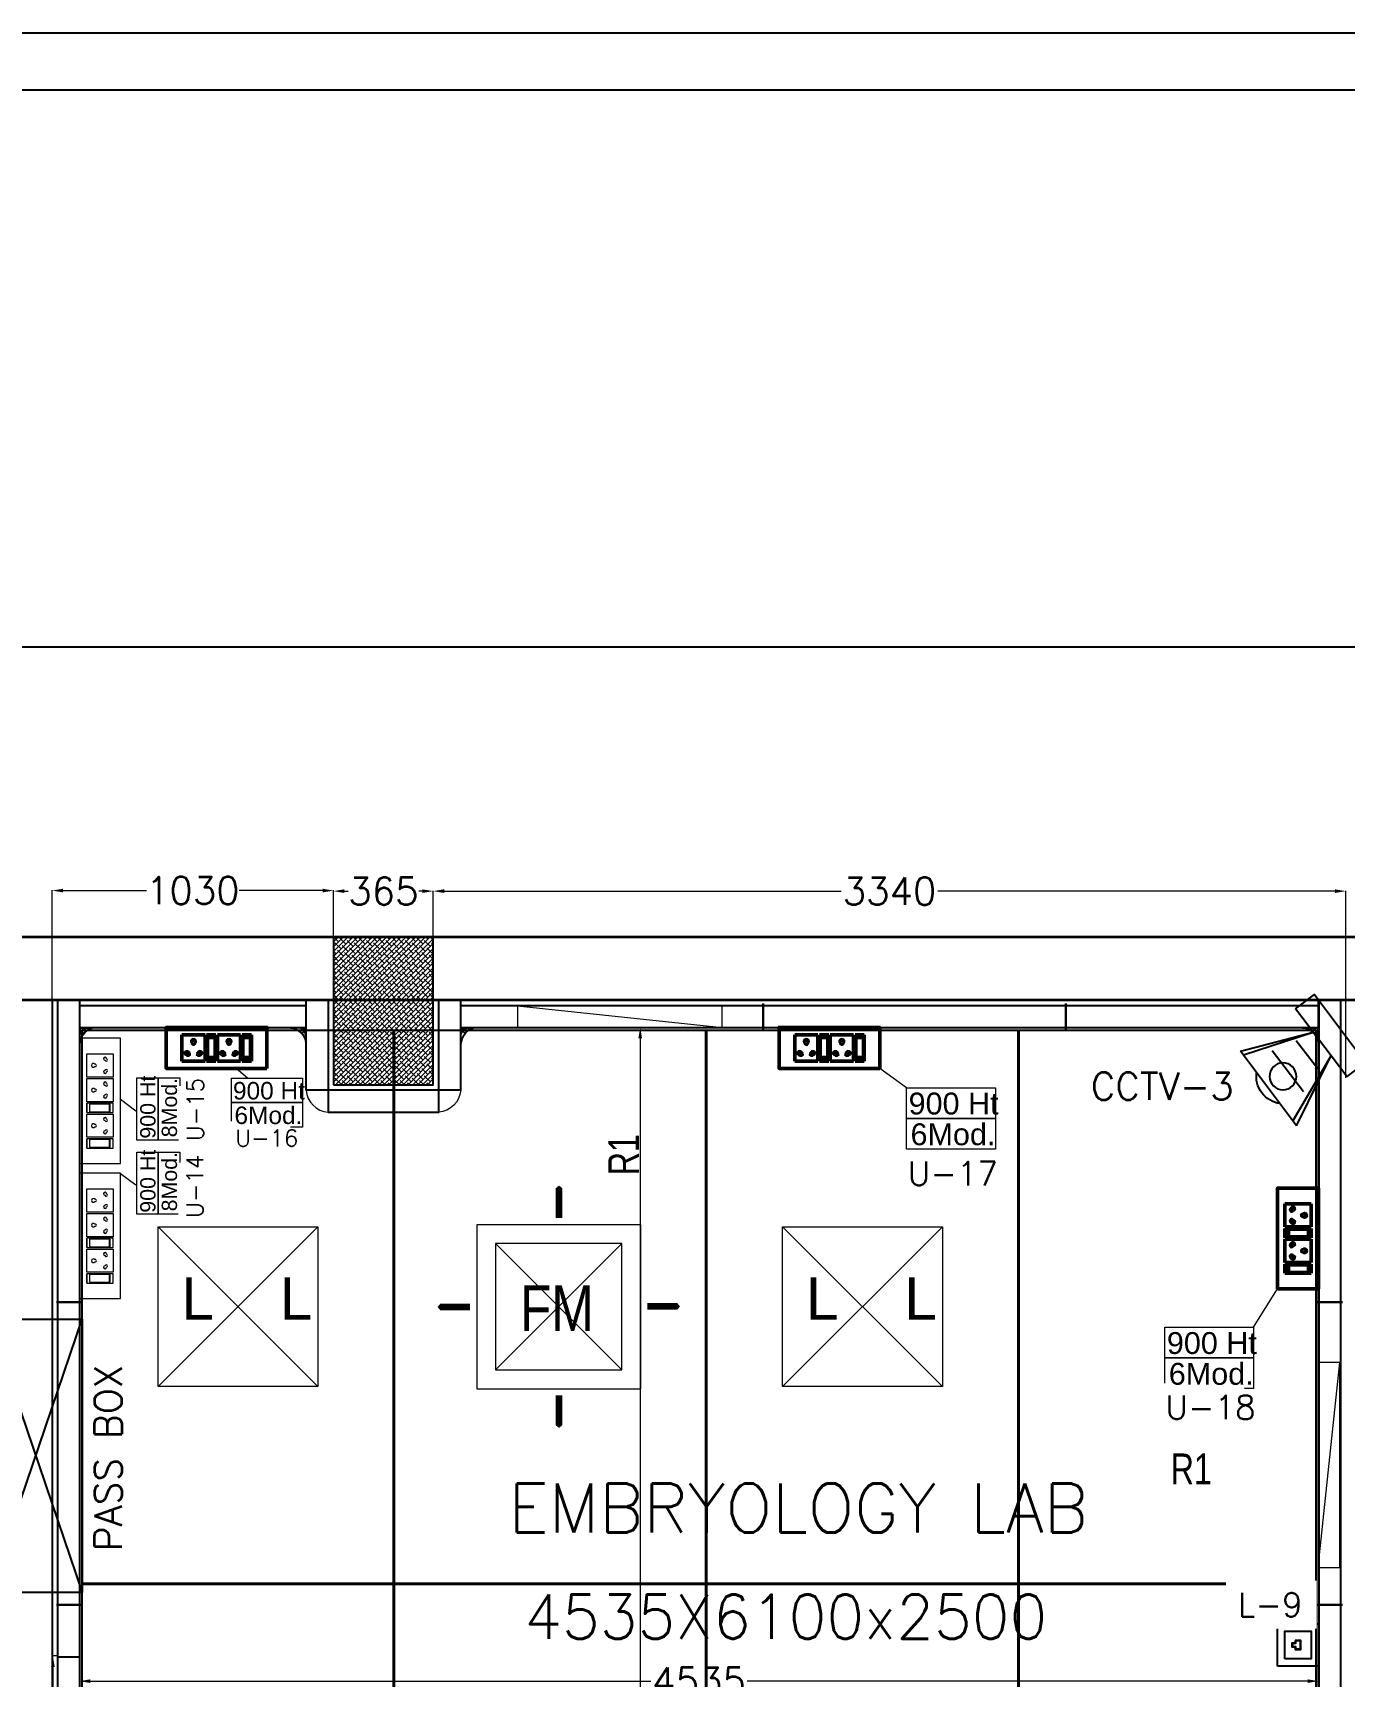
# Model space of a CAD drawing. Header units: millimetres. Extents: x 1319230 to 2124380, y -346496 to -91575.
# Drawn here: x 2114024 to 2118823, y -244060 to -238045 of the extents above; entities that cross this region are included whole.
import ezdxf
from ezdxf.enums import TextEntityAlignment as Align

# ---------------------------------------------------------------- set-up
doc = ezdxf.new("R2010")
doc.units = ezdxf.units.MM
doc.header["$LTSCALE"] = 600
doc.header["$MEASUREMENT"] = 0
doc.header["$PDMODE"] = 35
for name, pattern in [('1', [0]), ('CONTINU', [0]), ('DASHED', [0.75, 0.5, -0.25]), ('DASHED2', [0.375, 0.25, -0.125])]:
    doc.linetypes.add(name, pattern=pattern)
for name, color, linetype, lineweight in [('0 Room description', 6, 'Continuous', 5), ('0 Room Dimensions', 7, 'Continuous', 0), ('90deg Corner', 96, 'Continuous', 0), ('Ahlada 50mm Ceiling Panels', 191, 'Continuous', 0), ('Ahlada 50mm Wall Panel', 94, 'Continuous', 0), ('Ahlada Coving', 3, 'Continuous', 0), ('D.F', 251, 'Continuous', 5), ('DIM', 7, 'Continuous', 0), ('ELE. 2N0S OF 6-16 UPS SOCKETS', 191, 'Continuous', 15), ('FA-FIRE TEXT', 7, 'Continuous', 0), ('MEP_HVAC_RA_RAISERS', 3, 'Continuous', 0), ('P-Wall', 8, 'Continuous', 35), ('Partition-80WP', 7, 'Continuous', 5), ('Supply Diffusers', 3, 'Continuous', 0)]:
    doc.layers.add(name, color=color, linetype=linetype, lineweight=lineweight)
doc.layers.add('CFT_LOOPING', color=7, linetype='1', lineweight=0, true_color=0xd6d600)
doc.layers.add('ELE-42W EMERGENCY DOWN LIGHT', color=7, linetype='Continuous', lineweight=0, true_color=0x608ec6)
for name, color, linetype in [('col', 5, 'Continuous'), ('Dimensions', 7, 'Continuous'), ('ELE-8M 6-16A UPS SOCKET', 223, 'Continuous'), ('ELE-LIGHTING TEXT', 7, 'Continuous'), ('ELE.LAN POINT', 3, 'Continuous'), ('LV.CC CEMARA', 66, 'Continuous'), ('MEP_HVAC_SUPPLY_DIFFUSER', 5, 'Continuous'), ('TEXT', 6, 'Continuous'), ('wall', 1, 'Continuous')]:
    doc.layers.add(name, color=color, linetype=linetype)
doc.styles.add('ARIAL', font='arial.ttf')
doc.styles.add('ARIEL', font='sanss___.ttf', dxfattribs={"width": 0.75})
doc.styles.add('ROMAN', font='arial.ttf', dxfattribs={"width": 0.8})
doc.styles.add('ROMANS', font='romans.shx')
doc.styles.add('ROMANT', font='romant.shx')
doc.styles.add('SIMPLEX', font='SIMPLEX')
doc.styles.get("Standard").update_dxf_attribs({"font": 'stylu.ttf'})
doc.dimstyles.new('AEPL1', dxfattribs={"dimtxt": 100, "dimasz": 40, "dimexe": 1.25, "dimexo": 5, "dimtad": 0, "dimdec": 0, "dimtxsty": 'ROMANS', "dimcen": 2.5, "dimclrd": 250, "dimclre": 250, "dimclrt": 7, "dimadec": 0, "dimazin": 0, "dimtfac": 1, "dimtdec": 0, "dimtmove": 0, "dimatfit": 3, "dimfxl": 1, "dimlwd": 0, "dimlwe": 0, "dimarcsym": 0})
doc.dimstyles.get("Standard").update_dxf_attribs({"dimscale": 1.5, "dimtxt": 150, "dimasz": 150, "dimexe": 100, "dimexo": 100, "dimgap": 0.25, "dimtad": 0, "dimdec": 0, "dimzin": 0, "dimdsep": 46, "dimtxsty": 'ARIAL', "dimcen": 0.09, "dimdle": 100, "dimclrd": 7, "dimclre": 7, "dimclrt": 7, "dimadec": 0, "dimazin": 0, "dimtfac": 1, "dimtdec": 0, "dimtofl": 0, "dimtmove": 0, "dimatfit": 3, "dimfxl": 1, "dimtolj": 1, "dimtzin": 0, "dimarcsym": 0})

# ---------------------------------------------------------------- blocks, each defined once
blk = doc.blocks.new('*D153')
at = {"layer": 'D.F', "color": 5, "lineweight": -2, "transparency": 16777216}
for p, q in [((2089059.1, -241255.8), (2089059.1, -240194.2)), ((2122334.1, -241255.8), (2122334.1, -240194.2)), ((2089559.1, -240294.2), (2102017.6, -240294.2)), ((2121834.1, -240294.2), (2109375.6, -240294.2))]:
    blk.add_line(p, q, dxfattribs=at)
at = {"layer": 'D.F', "color": 5, "transparency": 16777216}
for points in [[(2089559.1, -240210.9), (2089559.1, -240377.5), (2089059.1, -240294.2)], [(2121834.1, -240377.5), (2121834.1, -240210.9), (2122334.1, -240294.2)]]:
    blk.add_solid(points, dxfattribs=at)
at = {"layer": 'Defpoints', "color": 0, "transparency": 16777216}
for p in [(2089059.1, -240294.2), (2089059.1, -241355.8), (2122334.1, -241355.8)]:
    blk.add_point(p, dxfattribs=at)
at = {"layer": 'D.F', "color": 7, "transparency": 16777216, "insert": (2105696.6, -240294.2), "char_height": 750, "attachment_point": 5, "style": 'ROMANT'}
blk.add_mtext('\\A1;{\\H0.6667x;INFERTILITY CENTER}', dxfattribs=at)
blk = doc.blocks.new('A010004 Mezz.F. Layout Plan$0$b & c')
at = {"layer": 'Ahlada Coving', "color": 3}
for p, q in [((-4.1, 40.9), (-5.7, 42.5)), ((-2.7, 7.8), (-3.7, 7.8)), ((-3.7, 7.8), (-2.7, 6)), ((4.9, 15.3), (-2.7, 7.8)), ((-2.7, 6), (5.7, 14.4)), ((8.7, 11.4), (0.3, 3)), ((0.3, 3), (2.1, 2)), ((2.1, 3), (9.7, 10.6)), ((2.1, 2), (2.1, 3)), ((36.9, 0), (35.3, 1.6))]:
    blk.add_line(p, q, dxfattribs=at)
blk.add_lwpolyline([(-5.7, 30.7), (-5.7, 5.7), (0, 0), (25, 0), (22.8, 1.5), (13.2, 1.5), (3.6, 4.5), (3.6, 1.5), (0.6, 1.5), (-4.2, 6.3), (-4.2, 9.3), (-1.2, 9.3), (-4.2, 18.9), (-4.2, 28.4), (-5.7, 30.7)], dxfattribs=at)
for radius, start, end in [(44, 181.9548, 220.5976), (42.5, 184.1661, 265.906), (44, 222.2286, 227.7746), (44, 229.4056, 268.1119)]:
    blk.add_arc((38.3, 44), radius, start, end, dxfattribs=at)
blk = doc.blocks.new('90D_CORNER_COVE')
at = {"layer": '90deg Corner', "color": 3}
for p, q in [((-59.1, 65.5), (-40.3, 65.5)), ((-40.3, -15), (-40.3, 65.5)), ((-59.1, -15), (-40.3, -15)), ((-40.3, -15), (-40.3, -33.8)), ((-40.3, -15), (40.2, -15)), ((40.2, -15), (40.2, -33.8))]:
    blk.add_line(p, q, dxfattribs=at)
blk.add_arc((-48.7, -23.5), 89.4, 5.42879, 84.57121, dxfattribs=at)
blk = doc.blocks.new('*D156')
at = {"layer": 'Defpoints', "color": 0, "transparency": 16777216}
for p in [(2115124.1, -241184.8), (2114094.1, -241585.8), (2115124.1, -241585.8)]:
    blk.add_point(p, dxfattribs=at)
at = {"layer": 'DIM', "color": 250, "lineweight": 0, "transparency": 16777216}
for p, q in [((2114094.1, -241580.8), (2114094.1, -241183.5)), ((2114134.1, -241184.8), (2114440, -241184.8)), ((2115084.1, -241184.8), (2114778.2, -241184.8)), ((2115124.1, -241580.8), (2115124.1, -241183.5))]:
    blk.add_line(p, q, dxfattribs=at)
at = {"layer": 'DIM', "color": 250, "transparency": 16777216}
for points in [[(2114134.1, -241178.1), (2114134.1, -241191.4), (2114094.1, -241184.8)], [(2115084.1, -241191.4), (2115084.1, -241178.1), (2115124.1, -241184.8)]]:
    blk.add_solid(points, dxfattribs=at)
at = {"layer": 'DIM', "color": 7, "transparency": 16777216, "insert": (2114609.1, -241184.8), "char_height": 100, "attachment_point": 5, "style": 'ROMANS'}
blk.add_mtext('1030', dxfattribs=at)
blk = doc.blocks.new('*D157')
at = {"layer": 'Defpoints', "color": 0, "transparency": 16777216}
for p in [(2118829.1, -241186.9), (2115489.1, -241895.8), (2118829.1, -241875.8)]:
    blk.add_point(p, dxfattribs=at)
at = {"layer": 'DIM', "color": 250, "lineweight": 0, "transparency": 16777216}
for p, q in [((2115489.1, -241890.8), (2115489.1, -241185.6)), ((2115529.1, -241186.9), (2116982.5, -241186.9)), ((2118789.1, -241186.9), (2117335.7, -241186.9)), ((2118829.1, -241870.8), (2118829.1, -241185.6))]:
    blk.add_line(p, q, dxfattribs=at)
at = {"layer": 'DIM', "color": 250, "transparency": 16777216}
for points in [[(2115529.1, -241180.2), (2115529.1, -241193.5), (2115489.1, -241186.9)], [(2118789.1, -241193.5), (2118789.1, -241180.2), (2118829.1, -241186.9)]]:
    blk.add_solid(points, dxfattribs=at)
at = {"layer": 'DIM', "color": 7, "transparency": 16777216, "insert": (2117159.1, -241186.9), "char_height": 100, "attachment_point": 5, "style": 'ROMANS'}
blk.add_mtext('3340', dxfattribs=at)
blk = doc.blocks.new('Voice')
at = {"layer": 'ELE.LAN POINT', "color": 3}
for points in [[(0, -31.8), (127.9, -31.8), (127.9, 92), (0, 92)], [(21.9, -10), (106, -10), (106, 70.1), (21.9, 70.1)], [(77.3, 21.4), (69.7, 21.4), (69.7, 11.7), (58.1, 11.7), (58.1, 21.4), (50.6, 21.4), (50.6, 38.7), (77.3, 38.7)], [(75.9, 22.8), (68.4, 22.8), (68.4, 13), (59.5, 13), (59.5, 22.8), (52, 22.8), (52, 37.4), (75.9, 37.4)]]:
    blk.add_lwpolyline(points, close=True, dxfattribs=at)
blk = doc.blocks.new('CC CEMARA')
at = {"layer": 'LV.CC CEMARA', "linetype": 'ByBlock'}
for p, q in [((46.7, -104.5), (105.3, -34.9)), ((239.6, -66.6), (64.7, -12.2)), ((232.1, -75.7), (64.7, -12.2)), ((94.5, -242.4), (18.6, -67.1)), ((18.6, -67.1), (104.2, -230.6)), ((81.3, -159.1), (162.8, -62.4)), ((94.5, -242.4), (239.6, -66.6))]:
    blk.add_line(p, q, dxfattribs=at)
blk.add_lwpolyline([(110.8, 42.8), (66.4, 79.7), (-66.4, -79.7), (-22, -116.7)], close=True, dxfattribs=at)
blk.add_circle((133.5, -123.5), 32.9, dxfattribs=at)
blk.add_arc((131.6, -123.6), 66.7, 275.3702, 5.5412, dxfattribs=at)
blk = doc.blocks.new('5Y3AQY')
at = {"layer": 'ELE. 2N0S OF 6-16 UPS SOCKETS', "color": 72, "lineweight": 50}
for p, q in [((-311.5, -26.5), (-277.7, -26.5)), ((-311.5, -123.5), (-311.5, -26.5)), ((-311.5, -123.5), (-311.5, -26.5)), ((-308.7, -37), (-280.5, -37)), ((-308.7, -113), (-308.7, -37)), ((-308.7, -40.4), (-280.5, -40.4)), ((-280.5, -37), (-280.5, -113)), ((-277.7, -26.5), (-277.7, -123.5)), ((-272.1, -26.5), (-272.1, -123.5)), ((-187.1, -26.5), (-272.1, -26.5)), ((-187.1, -123.5), (-187.1, -26.5)), ((-181.4, -26.5), (-147.6, -26.5)), ((-181.4, -123.5), (-181.4, -26.5)), ((-181.4, -123.5), (-181.4, -26.5)), ((-178.6, -37), (-150.4, -37)), ((-178.6, -113), (-178.6, -37)), ((-178.6, -40.4), (-150.4, -40.4)), ((-150.4, -37), (-150.4, -113)), ((-147.6, -26.5), (-147.6, -123.5)), ((-57, -26.5), (-142, -26.5)), ((-142, -26.5), (-142, -123.5)), ((-57, -123.5), (-57, -26.5)), ((-280.5, -113), (-308.7, -113)), ((-150.4, -113), (-178.6, -113)), ((-311.5, -123.5), (-277.7, -123.5)), ((-277.7, -123.5), (-311.5, -123.5)), ((-272.1, -123.5), (-187.1, -123.5)), ((-181.4, -123.5), (-147.6, -123.5)), ((-147.6, -123.5), (-181.4, -123.5)), ((-142, -123.5), (-57, -123.5))]:
    blk.add_line(p, q, dxfattribs=at)
blk.add_lwpolyline([(-368.5, 0), (0, 0), (0, -150), (-368.5, -150)], close=True, dxfattribs=at)
for centre, radius, start, end in [((-253.8, -56.1), 5.7, 87.48997, 354.73109), ((-249.3, -52.1), 4.6, 284.90486, 157.31619), ((-209.8, -52.1), 4.6, 22.68381, 255.09514), ((-205.3, -56.1), 5.7, 185.26891, 92.51003), ((-123.7, -56.1), 5.7, 87.48997, 354.73109), ((-119.2, -52.1), 4.6, 284.90486, 157.31619), ((-79.7, -52.1), 4.6, 22.68381, 255.09514), ((-75.2, -56.1), 5.7, 185.26891, 92.51003), ((-229.6, -99), 6.62, 127.15837, 52.84163), ((-229.6, -92.3), 4.22, 341.40312, 198.59688), ((-99.5, -99), 6.62, 127.15837, 52.84163), ((-99.5, -92.3), 4.22, 341.40312, 198.59688)]:
    blk.add_arc(centre, radius, start, end, dxfattribs=at)
blk = doc.blocks.new('543E')
at = {"layer": 'ELE. 2N0S OF 6-16 UPS SOCKETS', "color": 72, "linetype": 'ByBlock'}
for p, q in [((-123.5, -57), (-123.5, -90.8)), ((-26.5, -57), (-123.5, -57)), ((-26.5, -57), (-123.5, -57)), ((-113, -59.8), (-113, -88)), ((-37, -59.8), (-113, -59.8)), ((-109.6, -59.8), (-109.6, -88)), ((-37, -88), (-37, -59.8)), ((-26.5, -57), (-26.5, -90.8)), ((-26.5, -90.8), (-26.5, -57)), ((-123.5, -90.8), (-26.5, -90.8)), ((-123.5, -96.4), (-26.5, -96.4)), ((-123.5, -181.4), (-123.5, -96.4)), ((-113, -88), (-37, -88)), ((-26.5, -96.4), (-26.5, -181.4)), ((-26.5, -181.4), (-123.5, -181.4)), ((-123.5, -187.1), (-123.5, -220.9)), ((-26.5, -187.1), (-123.5, -187.1)), ((-26.5, -187.1), (-123.5, -187.1)), ((-123.5, -220.9), (-26.5, -220.9)), ((-123.5, -311.5), (-123.5, -226.5)), ((-123.5, -226.5), (-26.5, -226.5)), ((-113, -189.9), (-113, -218)), ((-37, -189.9), (-113, -189.9)), ((-113, -218), (-37, -218)), ((-109.6, -189.9), (-109.6, -218)), ((-37, -218), (-37, -189.9)), ((-26.5, -187.1), (-26.5, -220.9)), ((-26.5, -220.9), (-26.5, -187.1)), ((-26.5, -226.5), (-26.5, -311.5)), ((-26.5, -311.5), (-123.5, -311.5)), ((-123.5, -402.2), (-123.5, -317.1)), ((-123.5, -317.1), (-26.5, -317.1)), ((-26.5, -317.1), (-26.5, -402.2)), ((-26.5, -402.2), (-123.5, -402.2))]:
    blk.add_line(p, q, dxfattribs=at)
blk.add_lwpolyline([(-150, 0), (-150, -459.1), (0, -459.1), (0, 0)], close=True, dxfattribs=at)
for centre, radius, start, end in [((-97.9, -119.2), 4.6, 112.68381, 345.09514), ((-93.9, -114.7), 5.7, 275.26891, 182.51003), ((-97.9, -158.6), 4.6, 14.90486, 247.31619), ((-93.9, -163.1), 5.7, 177.48997, 84.73109), ((-57.7, -138.9), 4.22, 71.40312, 288.59688), ((-51, -138.9), 6.62, 217.15837, 142.84163), ((-93.9, -244.8), 5.7, 275.26891, 182.51003), ((-97.9, -249.3), 4.6, 112.68381, 345.09514), ((-97.9, -288.7), 4.6, 14.90486, 247.31619), ((-93.9, -293.2), 5.7, 177.48997, 84.73109), ((-57.7, -269), 4.22, 71.40312, 288.59688), ((-51, -269), 6.62, 217.15837, 142.84163), ((-97.9, -339.9), 4.6, 112.68381, 345.09514), ((-93.9, -335.4), 5.7, 275.26891, 182.51003), ((-57.7, -359.7), 4.22, 71.40312, 288.59688), ((-51, -359.7), 6.62, 217.15837, 142.84163), ((-97.9, -379.4), 4.6, 14.90486, 247.31619), ((-93.9, -383.9), 5.7, 177.48997, 84.73109)]:
    blk.add_arc(centre, radius, start, end, dxfattribs=at)
blk = doc.blocks.new('54W EME')
for p, q in [((-292.5, 292.5), (292.5, -292.5)), ((292.5, 292.5), (-292.5, -292.5))]:
    blk.add_line(p, q)
at = {"layer": 'ELE-42W EMERGENCY DOWN LIGHT'}
blk.add_lwpolyline([(-292.5, -292.5), (-292.5, 292.5), (292.5, 292.5), (292.5, -292.5)], close=True, dxfattribs=at)
at = {"char_height": 154, "width": 324.958, "attachment_point": 1, "style": 'ARIAL'}
for insert in [(-206.9, 107), (152.9, 107)]:
    blk.add_mtext('L', dxfattribs=dict(at, insert=insert))
blk = doc.blocks.new('*D175')
at = {"layer": 'Defpoints', "color": 0, "transparency": 16777216}
for p in [(2116207.9, -241685.8), (2116207.9, -247785.8), (2116246.6, -247785.8)]:
    blk.add_point(p, dxfattribs=at)
at = {"layer": 'Dimensions', "color": 250, "lineweight": 0, "transparency": 16777216}
for p, q in [((2116212.9, -241685.8), (2116247.8, -241685.8)), ((2116246.6, -241725.8), (2116246.6, -244561.6)), ((2116246.6, -247745.8), (2116246.6, -244909.9)), ((2116212.9, -247785.8), (2116247.8, -247785.8))]:
    blk.add_line(p, q, dxfattribs=at)
at = {"layer": 'Dimensions', "color": 250, "transparency": 16777216}
for points in [[(2116253.3, -241725.8), (2116239.9, -241725.8), (2116246.6, -241685.8)], [(2116239.9, -247745.8), (2116253.3, -247745.8), (2116246.6, -247785.8)]]:
    blk.add_solid(points, dxfattribs=at)
at = {"layer": 'Dimensions', "color": 7, "transparency": 16777216, "insert": (2116246.6, -244735.8), "char_height": 100, "attachment_point": 5, "rotation": 90, "style": 'ROMANS'}
blk.add_mtext('6100', dxfattribs=at)
blk = doc.blocks.new('*D176')
at = {"layer": 'Defpoints', "color": 0, "transparency": 16777216}
for p in [(2118729.1, -243615), (2114194.1, -243927.8), (2118729.1, -244078.5)]:
    blk.add_point(p, dxfattribs=at)
at = {"layer": 'Dimensions', "color": 250, "lineweight": 0, "transparency": 16777216}
for p, q in [((2118729.1, -243620), (2118729.1, -244079.7)), ((2114194.1, -243932.8), (2114194.1, -244079.7)), ((2114234.1, -244078.5), (2116285, -244078.5)), ((2118689.1, -244078.5), (2116638.2, -244078.5))]:
    blk.add_line(p, q, dxfattribs=at)
at = {"layer": 'Dimensions', "color": 250, "transparency": 16777216}
for points in [[(2114234.1, -244071.8), (2114234.1, -244085.2), (2114194.1, -244078.5)], [(2118689.1, -244085.2), (2118689.1, -244071.8), (2118729.1, -244078.5)]]:
    blk.add_solid(points, dxfattribs=at)
at = {"layer": 'Dimensions', "color": 7, "transparency": 16777216, "insert": (2116461.6, -244078.5), "char_height": 100, "attachment_point": 5, "style": 'ROMANS'}
blk.add_mtext('4535', dxfattribs=at)
blk = doc.blocks.new('*D180')
at = {"layer": 'Defpoints', "color": 0, "transparency": 16777216}
for p in [(2115489.1, -241186.9), (2115124.1, -241355.8), (2115489.1, -241355.8)]:
    blk.add_point(p, dxfattribs=at)
at = {"layer": 'Dimensions', "color": 250, "lineweight": 0, "transparency": 16777216}
for p, q in [((2115124.1, -241350.8), (2115124.1, -241185.6)), ((2115164.1, -241186.9), (2115177.5, -241186.9)), ((2115449.1, -241186.9), (2115435.7, -241186.9)), ((2115489.1, -241350.8), (2115489.1, -241185.6))]:
    blk.add_line(p, q, dxfattribs=at)
at = {"layer": 'Dimensions', "color": 250, "transparency": 16777216}
for points in [[(2115164.1, -241180.2), (2115164.1, -241193.5), (2115124.1, -241186.9)], [(2115449.1, -241193.5), (2115449.1, -241180.2), (2115489.1, -241186.9)]]:
    blk.add_solid(points, dxfattribs=at)
at = {"layer": 'Dimensions', "color": 7, "transparency": 16777216, "insert": (2115306.6, -241186.9), "char_height": 100, "attachment_point": 5, "style": 'ROMANS'}
blk.add_mtext('365', dxfattribs=at)
blk = doc.blocks.new('*D295')
at = {"layer": 'Defpoints', "color": 0, "transparency": 16777216}
for p in [(2115124.1, -241184.8), (2114094.1, -241585.8), (2115124.1, -241585.8)]:
    blk.add_point(p, dxfattribs=at)
at = {"layer": 'DIM', "color": 250, "lineweight": 0, "transparency": 16777216}
for p, q in [((2114094.1, -241580.8), (2114094.1, -241183.5)), ((2114134.1, -241184.8), (2114439.4, -241184.8)), ((2115084.1, -241184.8), (2114778.8, -241184.8)), ((2115124.1, -241580.8), (2115124.1, -241183.5))]:
    blk.add_line(p, q, dxfattribs=at)
at = {"layer": 'DIM', "color": 250, "transparency": 16777216}
for points in [[(2114134.1, -241178.1), (2114134.1, -241191.4), (2114094.1, -241184.8)], [(2115084.1, -241178.1), (2115084.1, -241191.4), (2115124.1, -241184.8)]]:
    blk.add_solid(points, dxfattribs=at)
at = {"layer": 'DIM', "color": 7, "transparency": 16777216, "insert": (2114609.1, -241184.8), "char_height": 100, "attachment_point": 5, "style": 'ROMANS'}
blk.add_mtext('1030', dxfattribs=at)
blk = doc.blocks.new('*D296')
at = {"layer": 'Defpoints', "color": 0, "transparency": 16777216}
for p in [(2118829.1, -241186.9), (2115489.1, -241895.8), (2118829.1, -241875.8)]:
    blk.add_point(p, dxfattribs=at)
at = {"layer": 'DIM', "color": 250, "lineweight": 0, "transparency": 16777216}
for p, q in [((2115489.1, -241890.8), (2115489.1, -241185.6)), ((2115529.1, -241186.9), (2116982.3, -241186.9)), ((2118789.1, -241186.9), (2117335.9, -241186.9)), ((2118829.1, -241870.8), (2118829.1, -241185.6))]:
    blk.add_line(p, q, dxfattribs=at)
at = {"layer": 'DIM', "color": 250, "transparency": 16777216}
for points in [[(2115529.1, -241180.2), (2115529.1, -241193.5), (2115489.1, -241186.9)], [(2118789.1, -241180.2), (2118789.1, -241193.5), (2118829.1, -241186.9)]]:
    blk.add_solid(points, dxfattribs=at)
at = {"layer": 'DIM', "color": 7, "transparency": 16777216, "insert": (2117159.1, -241186.9), "char_height": 100, "attachment_point": 5, "style": 'ROMANS'}
blk.add_mtext('3340', dxfattribs=at)
blk = doc.blocks.new('*D300')
at = {"layer": 'Defpoints', "color": 0, "transparency": 16777216}
for p in [(2114096.9, -243986.4), (2114119.4, -243986.4), (2114119.4, -245481.4)]:
    blk.add_point(p, dxfattribs=at)
at = {"layer": 'DIM', "color": 250, "lineweight": 0, "transparency": 16777216}
for p, q in [((2114114.4, -243986.4), (2114095.6, -243986.4)), ((2114096.9, -244026.4), (2114096.9, -244564.2)), ((2114096.9, -245441.4), (2114096.9, -244903.6)), ((2114114.4, -245481.4), (2114095.6, -245481.4))]:
    blk.add_line(p, q, dxfattribs=at)
at = {"layer": 'DIM', "color": 250, "transparency": 16777216}
for points in [[(2114090.2, -244026.4), (2114103.6, -244026.4), (2114096.9, -243986.4)], [(2114090.2, -245441.4), (2114103.6, -245441.4), (2114096.9, -245481.4)]]:
    blk.add_solid(points, dxfattribs=at)
at = {"layer": 'DIM', "color": 7, "transparency": 16777216, "insert": (2114096.9, -244733.9), "char_height": 100, "attachment_point": 5, "rotation": 90, "style": 'ROMANS'}
blk.add_mtext('1495', dxfattribs=at)
blk = doc.blocks.new('FM3')
at = {"layer": 'Supply Diffusers'}
for p, q in [((234.6, -234.9), (-235.4, 235.1)), ((-235.4, -234.9), (234.6, 235.1))]:
    blk.add_line(p, q, dxfattribs=at)
at = {"layer": 'Supply Diffusers', "color": 7}
for points in [[(0.6, 451.1, 0, 150, 0), (0.6, 390.6, 25, 25, 0), (0.6, 330.1, 25, 25, 0)], [(-451.4, -0.9, 0, 150, 0), (-390.9, -0.9, 25, 25, 0), (-330.4, -0.9, 25, 25, 0)], [(450.6, 1.1, 0, 150, 0), (390.1, 1.1, 25, 25, 0), (329.6, 1.1, 25, 25, 0)], [(0.6, -450.9, 0, 150, 0), (0.6, -390.4, 25, 25, 0), (0.6, -329.9, 25, 25, 0)]]:
    blk.add_lwpolyline(points, format="xyseb", dxfattribs=at)
at = {"layer": 'Supply Diffusers', "linetype": 'DASHED', "ltscale": 5}
blk.add_lwpolyline([(-305.4, -304.9), (304.6, -304.9), (304.6, 305.1), (-305.4, 305.1)], close=True, dxfattribs=at)
at = {"layer": 'Supply Diffusers'}
blk.add_lwpolyline([(-235.4, -234.9), (234.6, -234.9), (234.6, 235.1), (-235.4, 235.1)], close=True, dxfattribs=at)
at = {"layer": 'Supply Diffusers', "style": 'ROMAN', "width": 0.8}
blk.add_text('FM', height=170, dxfattribs=at).set_placement((-144.4, -89.7))
blk = doc.blocks.new('SA DIFFUSER 600X600MM')
at = {"layer": 'Supply Diffusers', "color": 1, "xscale": 0.9836065573758823, "yscale": 0.9836065573758823, "zscale": 0.9836065573758823}
blk.add_blockref('FM3', (1302829.9, -127949.5, 14384.8), dxfattribs=at)

msp = doc.modelspace()

# ---------------------------------------------------------------- hatches: boundary and pattern name
at = {"layer": 'DIM'}
h = msp.add_hatch(dxfattribs=at)
h.set_pattern_fill('ANSI38', color=256, scale=100)
h.set_pattern_definition([(45, (627221.993, -51292.912), (-8.83883476, 8.83883476), []), (135, (627221.993, -51292.912), (-26.51650429, 8.83883476), [31.25, -18.75])])
h.paths.add_polyline_path([(2115124.1, -241895.8), (2115489.1, -241895.8), (2115489.1, -241585.8), (2115489.1, -241355.8), (2115124.1, -241355.8)])
h = msp.add_hatch(dxfattribs=at)
h.set_pattern_fill('ANSI38', color=256, scale=100)
h.set_pattern_definition([(45, (627221.993, -51292.912), (-8.83883476, 8.83883476), []), (135, (627221.993, -51292.912), (-26.51650429, 8.83883476), [31.25, -18.75])])
h.paths.add_polyline_path([(2115124.1, -241895.8), (2115489.1, -241895.8), (2115489.1, -241585.8), (2115489.1, -241355.8), (2115124.1, -241355.8)])

# ---------------------------------------------------------------- linework, layer by layer
for points in [[(2124380.5, -238045.4), (2124380.5, -266855.7), (2083807.4, -266855.7), (2083807.4, -238045.4)], [(2124171.8, -238254.1), (2124171.8, -266647.1), (2084016, -266647.1), (2084016, -238254.1)]]:
    msp.add_lwpolyline(points, close=True)
at = {"layer": 'Ahlada 50mm Ceiling Panels', "linetype": 'ByBlock', "lineweight": -2}
for p, q in [((2114204.1, -241695.8), (2118719.1, -241695.8)), ((2114204.1, -247775.8), (2114204.1, -241695.8)), ((2115344.1, -247775.8), (2115344.1, -241695.8)), ((2115347.1, -247775.8), (2115347.1, -241695.8)), ((2116487.1, -247775.8), (2116487.1, -241695.8)), ((2116490.1, -247775.8), (2116490.1, -241695.8)), ((2117630.1, -247775.8), (2117630.1, -241695.8)), ((2117633.1, -247775.8), (2117633.1, -241695.8)), ((2118719.1, -241695.8), (2118719.1, -247775.8)), ((2114204.1, -243720.3), (2118719.1, -243720.3)), ((2114204.1, -243723.3), (2118719.1, -243723.3))]:
    msp.add_line(p, q, dxfattribs=at)
at = {"layer": 'Ahlada 50mm Wall Panel', "linetype": 'ByBlock', "lineweight": -2}
for p, q in [((2114114.1, -241585.8), (2114114.1, -246208.8)), ((2114114.1, -241585.8), (2114114.1, -243989.9)), ((2114194.1, -241585.8), (2114194.1, -246206.6)), ((2114194.1, -241585.8), (2114194.1, -243980.8)), ((2114194.1, -241605.8), (2115024.1, -241605.8)), ((2114194.1, -241605.8), (2115024.1, -241605.8)), ((2115589.1, -241605.8), (2118729.1, -241605.8)), ((2115589.1, -241605.8), (2118729.1, -241605.8)), ((2118729.1, -241585.8), (2118729.1, -247885.8)), ((2118809.1, -241585.8), (2118809.1, -247885.8)), ((2118809.1, -241585.8), (2118809.1, -247885.8)), ((2114194.1, -241685.8), (2115024.1, -241685.8)), ((2114194.1, -241685.8), (2115024.1, -241685.8)), ((2115589.1, -241685.8), (2118729.1, -241685.8)), ((2115589.1, -241685.8), (2118729.1, -241685.8)), ((2114114.1, -243989.9), (2114194.1, -243989.9))]:
    msp.add_line(p, q, dxfattribs=at)
for points in [[(2115104.1, -241585.8), (2115104.1, -241915.8), (2115024.1, -241915.8), (2115024.1, -241585.8)], [(2115104.1, -241585.8), (2115104.1, -241915.8), (2115024.1, -241915.8), (2115024.1, -241585.8)], [(2115589.1, -241585.8), (2115589.1, -241915.8), (2115509.1, -241915.8), (2115509.1, -241585.8)], [(2115589.1, -241585.8), (2115589.1, -241915.8), (2115509.1, -241915.8), (2115509.1, -241585.8)]]:
    msp.add_lwpolyline(points, dxfattribs=at)
msp.add_lwpolyline([(2115104.1, -241915.8), (2115104.1, -241995.8), (2115509.1, -241995.8), (2115509.1, -241915.8)], close=True, dxfattribs=at)
msp.add_lwpolyline([(2115104.1, -241915.8), (2115104.1, -241995.8), (2115509.1, -241995.8), (2115509.1, -241915.8)], close=True, dxfattribs=at)
at = {"layer": 'CFT_LOOPING', "color": 7, "linetype": 'DASHED2', "ltscale": 5}
for p, q in [((2114809, -241870.9), (2114767.3, -241835.8)), ((2117221.5, -241906.3), (2117123.5, -241835.8)), ((2114400.2, -241992.4), (2114344.1, -241949.9)), ((2114400.2, -242263.5), (2114344.1, -242221)), ((2118491.6, -242782.9), (2118579.1, -242642.5))]:
    msp.add_line(p, q, dxfattribs=at)
for points in [[(2114403.7, -242098), (2114403.7, -241870.6), (2114482.5, -241870.6), (2114482.5, -242098)], [(2114482.5, -242098), (2114482.5, -241870.6), (2114561.2, -241870.6), (2114561.2, -242098)], [(2114750, -241870.9), (2115009.9, -241870.9), (2115009.9, -241960.9), (2114750, -241960.9)], [(2117221.5, -241906.3), (2117546.3, -241906.3), (2117546.3, -242018.8), (2117221.5, -242018.8)], [(2114750, -241960.9), (2115009.9, -241960.9), (2115009.9, -242050.9), (2114750, -242050.9)], [(2117221.5, -242018.8), (2117546.3, -242018.8), (2117546.3, -242131.3), (2117221.5, -242131.3)], [(2114403.7, -242369.1), (2114403.7, -242141.7), (2114482.5, -242141.7), (2114482.5, -242369.1)], [(2114482.5, -242369.1), (2114482.5, -242141.7), (2114561.2, -242141.7), (2114561.2, -242369.1)], [(2118166.8, -242782.9), (2118491.6, -242782.9), (2118491.6, -242895.4), (2118166.8, -242895.4)], [(2118166.8, -242895.4), (2118491.6, -242895.4), (2118491.6, -243007.9), (2118166.8, -243007.9)]]:
    msp.add_lwpolyline(points, close=True, dxfattribs=at)
at = {"layer": 'col'}
msp.add_lwpolyline([(2115124.1, -241895.8), (2115489.1, -241895.8), (2115489.1, -241355.8), (2115124.1, -241355.8)], close=True, dxfattribs=at)
msp.add_lwpolyline([(2115124.1, -241895.8), (2115489.1, -241895.8), (2115489.1, -241355.8), (2115124.1, -241355.8)], close=True, dxfattribs=at)
at = {"layer": 'Dimensions', "color": 30, "true_color": 0xf8991e}
for p, q in [((2113863.9, -243754), (2114204.1, -242754)), ((2113864, -242754), (2114204.1, -243754))]:
    msp.add_line(p, q, dxfattribs=at)
msp.add_lwpolyline([(2113863.9, -243754), (2113864, -242754), (2114204.1, -242754), (2114204.1, -243754)], close=True, dxfattribs=at)
at = {"layer": 'MEP_HVAC_RA_RAISERS'}
for p, q in [((2116546.8, -241687.6), (2115796.8, -241607.6)), ((2118727.3, -243662.7), (2118807.3, -242912.7))]:
    msp.add_line(p, q, dxfattribs=at)
for points in [[(2116546.8, -241607.6), (2115796.8, -241607.6), (2115796.8, -241687.6), (2116546.8, -241687.6)], [(2118807.3, -243662.7), (2118807.3, -242912.7), (2118727.3, -242912.7), (2118727.3, -243662.7)]]:
    msp.add_lwpolyline(points, close=True, dxfattribs=at)
at = {"layer": 'MEP_HVAC_RA_RAISERS', "lineweight": 25}
msp.add_lwpolyline([(2116207, -241711, 0, 66.4, 0), (2116207, -241788.5, 0, 0, 0), (2116207, -241915.1, 0, 0, 0), (2116307.1, -241915.1, 0, 0, 0), (2116032, -241979.5, 0, 0, 0), (2116184.3, -241979.5, 0, 0, 0), (2116184.3, -242075, 0, 0, 0)], format="xyseb", dxfattribs=at)
at = {"layer": 'P-Wall', "color": 8}
for p, q in [((2119759.4, -241355.8), (2108099.1, -241355.8)), ((2119759.4, -241585.8), (2108099.1, -241585.8))]:
    msp.add_line(p, q, dxfattribs=at)
at = {"layer": 'P-Wall', "color": 8, "linetype": 'Continuous'}
msp.add_line((2118729.1, -241585.8), (2118729.1, -247885.8), dxfattribs=at)
at = {"layer": 'Partition-80WP', "ltscale": 0.5}
for p, q in [((2116694.4, -241597.7), (2116694.4, -241693)), ((2116697.4, -241597.7), (2116697.4, -241693)), ((2117802.4, -241597.7), (2117802.4, -241693)), ((2117805.4, -241597.7), (2117805.4, -241693)), ((2114205.3, -242690.5), (2114110, -242690.5)), ((2118816.8, -242690.5), (2118721.5, -242690.5)), ((2114205.3, -242693.5), (2114110, -242693.5)), ((2118816.8, -242693.5), (2118721.5, -242693.5)), ((2114205.3, -243798.5), (2114110, -243798.5)), ((2114205.3, -243801.5), (2114110, -243801.5)), ((2118816.8, -243798.5), (2118721.5, -243798.5)), ((2118816.8, -243801.5), (2118721.5, -243801.5))]:
    msp.add_line(p, q, dxfattribs=at)
at = {"layer": 'wall', "color": 8, "linetype": 'ByBlock'}
for p, q in [((2115124.1, -241585.8), (2111819.1, -241585.8)), ((2114094.1, -241585.8), (2114094.1, -246196.6))]:
    msp.add_line(p, q, dxfattribs=at)

# ---------------------------------------------------------------- block references
at = {"layer": '90deg Corner', "rotation": 180}
msp.add_blockref('90D_CORNER_COVE', (2115063.8, -241930.8), dxfattribs=at)
msp.add_blockref('90D_CORNER_COVE', (2115063.8, -241930.8), dxfattribs=at)
at = {"layer": '90deg Corner', "xscale": -1, "rotation": 180}
msp.add_blockref('90D_CORNER_COVE', (2115549.3, -241930.8), dxfattribs=at)
msp.add_blockref('90D_CORNER_COVE', (2115549.3, -241930.8), dxfattribs=at)
at = {"layer": 'Ahlada Coving', "ltscale": 500, "yscale": 1.418185559101401, "zscale": 1.418185559101401}
for p, xscale, rotation in [((2114194.1, -241693.8), 1.418185559101401, 270), ((2114194.1, -241693.8), 1.418185559101401, 270), ((2115024.1, -241693.8), -1.418185559101401, 89.9999999999997), ((2115024.1, -241693.8), -1.418185559101401, 89.99999999999967), ((2115589.1, -241693.8), 1.418185559101401, 270), ((2115589.1, -241693.8), 1.418185559101401, 270), ((2118729.1, -241693.8), -1.418185559101401, 89.99999999999967), ((2118729.1, -241693.8), -1.418185559101401, 89.99999999999967)]:
    msp.add_blockref('A010004 Mezz.F. Layout Plan$0$b & c', p, dxfattribs=dict(at, xscale=xscale, rotation=rotation))
at = {"layer": 'ELE-42W EMERGENCY DOWN LIGHT', "linetype": 'ByBlock'}
for p in [(2114774.1, -242708), (2117060.1, -242708)]:
    msp.add_blockref('54W EME', p, dxfattribs=at)
at = {"layer": 'ELE-8M 6-16A UPS SOCKET', "color": 254, "linetype": 'ByBlock', "true_color": 0xdebad0, "rotation": 180}
for p in [(2114194.1, -242184.3), (2114194.1, -242678.5)]:
    msp.add_blockref('543E', p, dxfattribs=at)
at = {"layer": 'ELE. 2N0S OF 6-16 UPS SOCKETS', "color": 3, "linetype": 'ByBlock'}
for p, rotation in [((2114511.8, -241835.8), 180), ((2116755, -241835.8), 180), ((2118579.1, -242274), 89.99999999999999)]:
    msp.add_blockref('5Y3AQY', p, dxfattribs=dict(at, rotation=rotation))
at = {"layer": 'ELE.LAN POINT', "color": 7, "xscale": -1.211286963933217, "yscale": 1.211286963933217, "zscale": 1.211286963933217, "rotation": 269.9999999999999}
msp.add_blockref('Voice', (2118617.7, -244023.4), dxfattribs=at)
at = {"layer": 'LV.CC CEMARA', "xscale": -1.500000000000001, "yscale": 1.5, "zscale": 1.5, "rotation": 357.2623958888427}
msp.add_blockref('CC CEMARA', (2118807.7, -241689.5), dxfattribs=at)
at = {"layer": 'MEP_HVAC_SUPPLY_DIFFUSER'}
msp.add_blockref('SA DIFFUSER 600X600MM', (813118.9, -114758.6, -14384.8), dxfattribs=at)

# ---------------------------------------------------------------- texts
at = {"layer": '0 Room description', "style": 'SIMPLEX'}
msp.add_text('PASS BOX', height=100.8, rotation=90, dxfattribs=at).set_placement((2114299, -243261.2, -1610551), align=Align.MIDDLE)
msp.add_text('EMBRYOLOGY LAB', height=180, dxfattribs=at).set_placement((2116825.3, -243444.8, -1610551), align=Align.MIDDLE)
at = {"layer": '0 Room Dimensions', "lineweight": 0, "style": 'SIMPLEX'}
msp.add_text('4535X6100x2500', height=161.28, dxfattribs=at).set_placement((2115821.9, -243923.2, 192927.4))
at = {"layer": 'FA-FIRE TEXT', "color": 200, "linetype": 'CONTINU', "insert": (2117895.6, -241851), "char_height": 100, "width": 279.87, "attachment_point": 1, "style": 'ROMANS'}
msp.add_mtext('{\\C256;CCTV-3\\P}', dxfattribs=at)
at = {"layer": 'MEP_HVAC_RA_RAISERS', "lineweight": 25, "insert": (2116129.3, -242226.7), "char_height": 112.5, "width": 174.151, "attachment_point": 1, "rotation": 90, "style": 'ARIEL'}
msp.add_mtext('R1', dxfattribs=at)
at = {"layer": 'MEP_HVAC_RA_RAISERS', "lineweight": 25, "insert": (2118188.2, -243245.2), "char_height": 112.5, "width": 174.151, "attachment_point": 1, "style": 'ARIEL'}
msp.add_mtext('R1', dxfattribs=at)
at = {"layer": 'TEXT', "color": 7, "char_height": 56, "attachment_point": 1, "rotation": 90}
for s, insert, width in [('\\A1;{\\fArial|b0|i0|c0|p34;900 Ht\\P}', (2114416.4, -242092.8), 6270.591), ('\\A1;{\\fArial|b0|i0|c0|p34;8Mod.\\P}', (2114495.1, -242087.9), 246.802), ('\\A1;{\\fArial|b0|i0|c0|p34;900 Ht\\P}', (2114416.4, -242363.9), 6270.591), ('\\A1;{\\fArial|b0|i0|c0|p34;8Mod.\\P}', (2114495.1, -242359), 246.802)]:
    msp.add_mtext(s, dxfattribs=dict(at, insert=insert, width=width))
at = {"layer": 'TEXT', "color": 7, "attachment_point": 1}
for s, insert, char_height, width in [('\\A1;{\\fArial|b0|i0|c0|p34;900 Ht\\P}', (2114756, -241885.3), 64, 7166.39), ('\\A1;{\\fArial|b0|i0|c0|p34;900 Ht\\P}', (2117228.9, -241924.3), 80, 8957.987), ('\\A1;{\\fArial|b0|i0|c0|p34;6Mod.\\P}', (2114761.6, -241975.3), 64, 282.06), ('\\A1;{\\fArial|b0|i0|c0|p34;6Mod.\\P}', (2117235.9, -242036.8), 80, 352.575), ('\\A1;{\\fArial|b0|i0|c0|p34;900 Ht\\P}', (2118174.2, -242801), 80, 8957.987), ('\\A1;{\\fArial|b0|i0|c0|p34;6Mod.\\P}', (2118181.2, -242913.5), 80, 352.575)]:
    msp.add_mtext(s, dxfattribs=dict(at, insert=insert, char_height=char_height, width=width))

# ---------------------------------------------------------------- dimensions: what is measured, and where the dimension line sits
at = {"layer": 'D.F'}
dim = msp.add_linear_dim(base=(2089059.1, -240294.2), p1=(2122334.1, -241355.8), p2=(2089059.1, -241355.8), angle=180, text='{\\H0.6667x;INFERTILITY CENTER}', dimstyle='Standard', override={"dimscale": 1, "dimtxt": 750, "dimasz": 500, "dimtxsty": 'ROMANT', "dimclrd": 5, "dimclre": 5, "dimclrt": 7}, dxfattribs=at)
dim.commit()
dim.dimension.update_dxf_attribs({"geometry": '*D153', "text_midpoint": (2105696.6, -240294.2), "dimtype": 161})
at = {"layer": 'DIM'}
for base, p1, p2, picture, middle in [((2115124.1, -241184.8), (2114094.1, -241585.8), (2115124.1, -241585.8), '*D156', (2114609.1, -241184.8)), ((2115124.1, -241184.8), (2114094.1, -241585.8), (2115124.1, -241585.8), '*D295', (2114609.1, -241184.8)), ((2118829.1, -241186.9), (2115489.1, -241895.8), (2118829.1, -241875.8), '*D157', (2117159.1, -241186.9)), ((2118829.1, -241186.9), (2115489.1, -241895.8), (2118829.1, -241875.8), '*D296', (2117159.1, -241186.9))]:
    dim = msp.add_linear_dim(base=base, p1=p1, p2=p2, dimstyle='AEPL1', dxfattribs=at)
    dim.commit()
    dim.dimension.update_dxf_attribs({"geometry": picture, "text_midpoint": middle, "dimtype": 160})
dim = msp.add_linear_dim(base=(2114096.9, -243986.4), p1=(2114119.4, -245481.4), p2=(2114119.4, -243986.4), angle=90, dimstyle='AEPL1', dxfattribs=at)
dim.commit()
dim.dimension.update_dxf_attribs({"geometry": '*D300', "text_midpoint": (2114096.9, -244733.9), "dimtype": 160})
at = {"layer": 'Dimensions'}
dim = msp.add_linear_dim(base=(2115489.1, -241186.9), p1=(2115124.1, -241355.8), p2=(2115489.1, -241355.8), dimstyle='AEPL1', dxfattribs=at)
dim.commit()
dim.dimension.update_dxf_attribs({"geometry": '*D180', "text_midpoint": (2115306.6, -241186.9)})
dim = msp.add_linear_dim(base=(2116246.6, -247785.8), p1=(2116207.9, -241685.8), p2=(2116207.9, -247785.8), angle=90, dimstyle='AEPL1', dxfattribs=at)
dim.commit()
dim.dimension.update_dxf_attribs({"geometry": '*D175', "text_midpoint": (2116246.6, -244735.8)})

# ---------------------------------------------------------------- next in the draw order: texts
at = {"layer": 'ELE-LIGHTING TEXT', "color": 200, "linetype": 'CONTINU', "attachment_point": 1, "style": 'ROMANS', "bg_fill": 2}
for s, insert, char_height, width in [('{\\C256;U-16', (2114764.5, -242060.1), 61.25, 171.421), ('{\\C256;U-17\\P}', (2117225.7, -242176.5), 87.5, 244.887), ('{\\C256;U-18\\P}', (2118169.2, -243032.5), 87.5, 244.887), ('{\\C256;L-9\\P}', (2118434.2, -243755), 87.5, 244.887)]:
    msp.add_mtext(s, dxfattribs=dict(at, insert=insert, char_height=char_height, width=width))
at = {"layer": 'ELE-LIGHTING TEXT', "color": 200, "linetype": 'CONTINU', "insert": (2114586.2, -242382.9), "char_height": 61.25, "width": 171.421, "attachment_point": 1, "rotation": 90, "style": 'ROMANS', "bg_fill": 2}
msp.add_mtext('{\\C256;U-14\\P}', dxfattribs=at)

# ---------------------------------------------------------------- next in the draw order: linework, layer by layer
at = {"layer": 'Ahlada 50mm Wall Panel', "linetype": 'ByBlock', "lineweight": -2}
msp.add_line((2118729.1, -241585.8), (2118729.1, -247885.8), dxfattribs=at)
at = {"layer": 'MEP_HVAC_RA_RAISERS', "lineweight": 25}
msp.add_lwpolyline([(2118703.9, -243322.9, 0, 66.4, 0), (2118626.4, -243322.9, 0, 0, 0), (2118499.8, -243322.9, 0, 0, 0), (2118499.8, -243423, 0, 0, 0), (2118435.4, -243147.9, 0, 0, 0), (2118435.4, -243300.2, 0, 0, 0), (2118339.9, -243300.2, 0, 0, 0)], format="xyseb", dxfattribs=at)

# ---------------------------------------------------------------- next in the draw order: texts
at = {"layer": 'ELE-LIGHTING TEXT', "color": 200, "linetype": 'CONTINU', "insert": (2114587.7, -242102), "char_height": 61.25, "width": 171.421, "attachment_point": 1, "rotation": 90, "style": 'ROMANS', "bg_fill": 2}
msp.add_mtext('{\\C256;U-15\\P}', dxfattribs=at)

# ---------------------------------------------------------------- next in the draw order: dimensions: what is measured, and where the dimension line sits
at = {"layer": 'Dimensions'}
dim = msp.add_linear_dim(base=(2118729.1, -244078.5), p1=(2114194.1, -243927.8), p2=(2118729.1, -243615), dimstyle='AEPL1', dxfattribs=at)
dim.commit()
dim.dimension.update_dxf_attribs({"geometry": '*D176', "text_midpoint": (2116461.6, -244078.5)})

doc.saveas('drawing.dxf')
